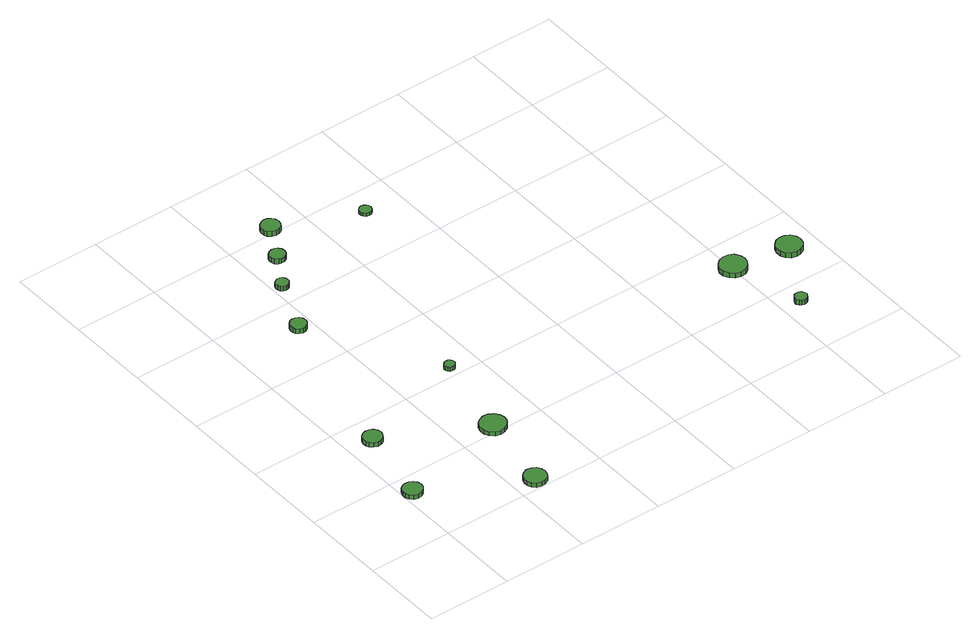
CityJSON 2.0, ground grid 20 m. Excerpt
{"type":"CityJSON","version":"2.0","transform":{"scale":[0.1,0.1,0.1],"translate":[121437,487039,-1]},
"CityObjects":{
"tree1":{"type":"SolitaryVegetationObject","attributes":{"function":"something"},"geometry":[{"type":"MultiSurface","lod":"1","boundaries":[[[0,1,2,3,4,5,6,7,8,9,10,11,12,13,14]],[[15,16,17,18,19,20,21,22,23,24,25,26,27,28,29]],[[0,29,28,1]],[[1,28,27,2]],[[2,27,26,3]],[[3,26,25,4]],[[4,25,24,5]],[[5,24,23,6]],[[6,23,22,7]],[[7,22,21,8]],[[8,21,20,9]],[[9,20,19,10]],[[10,19,18,11]],[[11,18,17,12]],[[12,17,16,13]],[[13,16,15,14]],[[14,15,29,0]]]}]},
"tree2":{"type":"SolitaryVegetationObject","attributes":{"function":"something"},"geometry":[{"type":"MultiSurface","lod":"1","boundaries":[[[30,31,32,33,34,35,36,37,38,39,40,41,42,43,44]],[[45,46,47,48,49,50,51,52,53,54,55,56,57,58,59]],[[30,59,58,31]],[[31,58,57,32]],[[32,57,56,33]],[[33,56,55,34]],[[34,55,54,35]],[[35,54,53,36]],[[36,53,52,37]],[[37,52,51,38]],[[38,51,50,39]],[[39,50,49,40]],[[40,49,48,41]],[[41,48,47,42]],[[42,47,46,43]],[[43,46,45,44]],[[44,45,59,30]]]}]},
"tree3":{"type":"SolitaryVegetationObject","attributes":{"function":"something"},"geometry":[{"type":"MultiSurface","lod":"1","boundaries":[[[60,61,62,63,64,65,66,67,68,69,70,71,72,73,74]],[[75,76,77,78,79,80,81,82,83,84,85,86,87,88,89]],[[60,89,88,61]],[[61,88,87,62]],[[62,87,86,63]],[[63,86,85,64]],[[64,85,84,65]],[[65,84,83,66]],[[66,83,82,67]],[[67,82,81,68]],[[68,81,80,69]],[[69,80,79,70]],[[70,79,78,71]],[[71,78,77,72]],[[72,77,76,73]],[[73,76,75,74]],[[74,75,89,60]]]}]},
"tree4":{"type":"SolitaryVegetationObject","attributes":{"function":"something"},"geometry":[{"type":"MultiSurface","lod":"1","boundaries":[[[90,91,92,93,94,95,96,97,98,99,100,101,102,103,104]],[[105,106,107,108,109,110,111,112,113,114,115,116,117,118,119]],[[90,119,118,91]],[[91,118,117,92]],[[92,117,116,93]],[[93,116,115,94]],[[94,115,114,95]],[[95,114,113,96]],[[96,113,112,97]],[[97,112,111,98]],[[98,111,110,99]],[[99,110,109,100]],[[100,109,108,101]],[[101,108,107,102]],[[102,107,106,103]],[[103,106,105,104]],[[104,105,119,90]]]}]},
"tree5":{"type":"SolitaryVegetationObject","attributes":{"function":"something"},"geometry":[{"type":"MultiSurface","lod":"1","boundaries":[[[120,121,122,123,124,125,126,127,128,129,130,131,132,133,134]],[[135,136,137,138,139,140,141,142,143,144,145,146,147,148,149]],[[120,149,148,121]],[[121,148,147,122]],[[122,147,146,123]],[[123,146,145,124]],[[124,145,144,125]],[[125,144,143,126]],[[126,143,142,127]],[[127,142,141,128]],[[128,141,140,129]],[[129,140,139,130]],[[130,139,138,131]],[[131,138,137,132]],[[132,137,136,133]],[[133,136,135,134]],[[134,135,149,120]]]}]},
"tree6":{"type":"SolitaryVegetationObject","attributes":{"function":"something"},"geometry":[{"type":"MultiSurface","lod":"1","boundaries":[[[150,151,152,153,154,155,156,157,158,159,160,161,162,163,164]],[[165,166,167,168,169,170,171,172,173,174,175,176,177,178,179]],[[150,179,178,151]],[[151,178,177,152]],[[152,177,176,153]],[[153,176,175,154]],[[154,175,174,155]],[[155,174,173,156]],[[156,173,172,157]],[[157,172,171,158]],[[158,171,170,159]],[[159,170,169,160]],[[160,169,168,161]],[[161,168,167,162]],[[162,167,166,163]],[[163,166,165,164]],[[164,165,179,150]]]}]},
"tree7":{"type":"SolitaryVegetationObject","attributes":{"function":"something"},"geometry":[{"type":"MultiSurface","lod":"1","boundaries":[[[180,181,182,183,184,185,186,187,188,189,190,191,192,193,194]],[[195,196,197,198,199,200,201,202,203,204,205,206,207,208,209]],[[180,209,208,181]],[[181,208,207,182]],[[182,207,206,183]],[[183,206,205,184]],[[184,205,204,185]],[[185,204,203,186]],[[186,203,202,187]],[[187,202,201,188]],[[188,201,200,189]],[[189,200,199,190]],[[190,199,198,191]],[[191,198,197,192]],[[192,197,196,193]],[[193,196,195,194]],[[194,195,209,180]]]}]},
"tree8":{"type":"SolitaryVegetationObject","attributes":{"function":"something"},"geometry":[{"type":"MultiSurface","lod":"1","boundaries":[[[210,211,212,213,214,215,216,217,218,219,220,221,222,223,224]],[[225,226,227,228,229,230,231,232,233,234,235,236,237,238,239]],[[210,239,238,211]],[[211,238,237,212]],[[212,237,236,213]],[[213,236,235,214]],[[214,235,234,215]],[[215,234,233,216]],[[216,233,232,217]],[[217,232,231,218]],[[218,231,230,219]],[[219,230,229,220]],[[220,229,228,221]],[[221,228,227,222]],[[222,227,226,223]],[[223,226,225,224]],[[224,225,239,210]]]}]},
"tree9":{"type":"SolitaryVegetationObject","attributes":{"function":"something"},"geometry":[{"type":"MultiSurface","lod":"1","boundaries":[[[240,241,242,243,244,245,246,247,248,249,250,251,252,253,254]],[[255,256,257,258,259,260,261,262,263,264,265,266,267,268,269]],[[240,269,268,241]],[[241,268,267,242]],[[242,267,266,243]],[[243,266,265,244]],[[244,265,264,245]],[[245,264,263,246]],[[246,263,262,247]],[[247,262,261,248]],[[248,261,260,249]],[[249,260,259,250]],[[250,259,258,251]],[[251,258,257,252]],[[252,257,256,253]],[[253,256,255,254]],[[254,255,269,240]]]}]},
"tree10":{"type":"SolitaryVegetationObject","attributes":{"function":"something"},"geometry":[{"type":"MultiSurface","lod":"1","boundaries":[[[270,271,272,273,274,275,276,277,278,279,280,281,282,283,284]],[[285,286,287,288,289,290,291,292,293,294,295,296,297,298,299]],[[270,299,298,271]],[[271,298,297,272]],[[272,297,296,273]],[[273,296,295,274]],[[274,295,294,275]],[[275,294,293,276]],[[276,293,292,277]],[[277,292,291,278]],[[278,291,290,279]],[[279,290,289,280]],[[280,289,288,281]],[[281,288,287,282]],[[282,287,286,283]],[[283,286,285,284]],[[284,285,299,270]]]}]},
"tree11":{"type":"SolitaryVegetationObject","attributes":{"function":"something"},"geometry":[{"type":"MultiSurface","lod":"1","boundaries":[[[300,301,302,303,304,305,306,307,308,309,310,311,312,313,314]],[[315,316,317,318,319,320,321,322,323,324,325,326,327,328,329]],[[300,329,328,301]],[[301,328,327,302]],[[302,327,326,303]],[[303,326,325,304]],[[304,325,324,305]],[[305,324,323,306]],[[306,323,322,307]],[[307,322,321,308]],[[308,321,320,309]],[[309,320,319,310]],[[310,319,318,311]],[[311,318,317,312]],[[312,317,316,313]],[[313,316,315,314]],[[314,315,329,300]]]}]},
"tree12":{"type":"SolitaryVegetationObject","attributes":{"function":"something"},"geometry":[{"type":"MultiSurface","lod":"1","boundaries":[[[330,331,332,333,334,335,336,337,338,339,340,341,342,343,344]],[[345,346,347,348,349,350,351,352,353,354,355,356,357,358,359]],[[330,359,358,331]],[[331,358,357,332]],[[332,357,356,333]],[[333,356,355,334]],[[334,355,354,335]],[[335,354,353,336]],[[336,353,352,337]],[[337,352,351,338]],[[338,351,350,339]],[[339,350,349,340]],[[340,349,348,341]],[[341,348,347,342]],[[342,347,346,343]],[[343,346,345,344]],[[344,345,359,330]]]}]},
"tree13":{"type":"SolitaryVegetationObject","attributes":{"function":"something"},"geometry":[{"type":"MultiSurface","lod":"1","boundaries":[[[360,361,362,363,364,365,366,367,368,369,370,371,372,373,374]],[[375,376,377,378,379,380,381,382,383,384,385,386,387,388,389]],[[360,389,388,361]],[[361,388,387,362]],[[362,387,386,363]],[[363,386,385,364]],[[364,385,384,365]],[[365,384,383,366]],[[366,383,382,367]],[[367,382,381,368]],[[368,381,380,369]],[[369,380,379,370]],[[370,379,378,371]],[[371,378,377,372]],[[372,377,376,373]],[[373,376,375,374]],[[374,375,389,360]]]}]}
},
"vertices":[
[47,152,17],[45,161,17],[39,169,17],[31,173,17],[21,174,17],[12,171,17],[5,165,17],[1,156,17],[1,147,17],[5,138,17],[12,132,17],[21,129,17],[31,130,17],[39,134,17],[45,142,17],[45,142,6],[39,134,6],[31,130,6],[21,129,6],[12,132,6],[5,138,6],[1,147,6],[1,156,6],[5,165,6],[12,171,6],[21,174,6],[31,173,6],[39,169,6],[45,161,6],[47,152,6],
[85,337,18],[83,346,18],[77,354,18],[69,358,18],[60,359,18],[51,356,18],[44,350,18],[40,342,18],[40,332,18],[44,324,18],[51,318,18],[60,315,18],[69,316,18],[77,320,18],[83,328,18],[83,328,6],[77,320,6],[69,316,6],[60,315,6],[51,318,6],[44,324,6],[40,332,6],[40,342,6],[44,350,6],[51,356,6],[60,359,6],[69,358,6],[77,354,6],[83,346,6],[85,337,6],
[278,28,17],[276,38,17],[270,47,17],[260,52,17],[249,54,17],[239,50,17],[231,43,17],[227,33,17],[227,22,17],[231,12,17],[239,5,17],[249,2,17],[260,3,17],[270,8,17],[276,17,17],[276,17,6],[270,8,6],[260,3,6],[249,2,6],[239,5,6],[231,12,6],[227,22,6],[227,33,6],[231,43,6],[239,50,6],[249,54,6],[260,52,6],[270,47,6],[276,38,6],[278,28,6],
[320,219,16],[317,231,16],[309,241,16],[298,248,16],[286,249,16],[274,245,16],[264,237,16],[259,225,16],[259,212,16],[264,201,16],[274,192,16],[286,188,16],[298,190,16],[309,196,16],[317,206,16],[317,206,6],[309,196,6],[298,190,6],[286,188,6],[274,192,6],[264,201,6],[259,212,6],[259,225,6],[264,237,6],[274,245,6],[286,249,6],[298,248,6],[309,241,6],[317,231,6],[320,219,6],
[183,720,22],[182,728,22],[177,734,22],[170,738,22],[162,739,22],[155,737,22],[149,731,22],[146,724,22],[146,716,22],[149,709,22],[155,704,22],[162,701,22],[170,702,22],[177,706,22],[182,713,22],[182,713,9],[177,706,9],[170,702,9],[162,701,9],[155,704,9],[149,709,9],[146,716,9],[146,724,9],[149,731,9],[155,737,9],[162,739,9],[170,738,9],[177,734,9],[182,728,9],[183,720,9],
[348,426,17],[347,431,17],[344,435,17],[340,438,17],[335,438,17],[330,437,17],[326,433,17],[324,429,17],[324,424,17],[326,420,17],[330,416,17],[335,415,17],[340,415,17],[344,418,17],[347,422,17],[347,422,6],[344,418,6],[340,415,6],[335,415,6],[330,416,6],[326,420,6],[324,424,6],[324,429,6],[326,433,6],[330,437,6],[335,438,6],[340,438,6],[344,435,6],[347,431,6],[348,426,6],
[238,851,18],[237,857,18],[233,862,18],[228,865,18],[222,866,18],[216,864,18],[211,860,18],[209,854,18],[209,848,18],[211,842,18],[216,838,18],[222,836,18],[228,837,18],[233,840,18],[237,845,18],[237,845,6],[233,840,6],[228,837,6],[222,836,6],[216,838,6],[211,842,6],[209,848,6],[209,854,6],[211,860,6],[216,864,6],[222,866,6],[228,865,6],[233,862,6],[237,857,6],[238,851,6],
[290,930,19],[289,937,19],[284,943,19],[278,947,19],[270,948,19],[263,946,19],[257,941,19],[254,934,19],[254,926,19],[257,919,19],[263,914,19],[270,912,19],[278,912,19],[284,916,19],[289,922,19],[289,922,6],[284,916,6],[278,912,6],[270,912,6],[263,914,6],[257,919,6],[254,926,6],[254,934,6],[257,941,6],[263,946,6],[270,948,6],[278,947,6],[284,943,6],[289,937,6],[290,930,6],
[340,1013,19],[338,1022,19],[333,1029,19],[325,1034,19],[316,1035,19],[307,1032,19],[300,1026,19],[296,1018,19],[296,1008,19],[300,1000,19],[307,994,19],[316,991,19],[325,992,19],[333,996,19],[338,1004,19],[338,1004,6],[333,996,6],[325,992,6],[316,991,6],[307,994,6],[300,1000,6],[296,1008,6],[296,1018,6],[300,1026,6],[307,1032,6],[316,1035,6],[325,1034,6],[333,1029,6],[338,1022,6],[340,1013,6],
[524,937,14],[523,943,14],[520,947,14],[515,950,14],[509,951,14],[503,949,14],[499,945,14],[497,940,14],[497,934,14],[499,929,14],[503,925,14],[509,923,14],[515,924,14],[520,927,14],[523,931,14],[523,931,6],[520,927,6],[515,924,6],[509,923,6],[503,925,6],[499,929,6],[497,934,6],[497,940,6],[499,945,6],[503,949,6],[509,951,6],[515,950,6],[520,947,6],[523,943,6],[524,937,6],
[1059,142,26],[1057,148,26],[1054,153,26],[1049,156,26],[1043,156,26],[1037,155,26],[1033,151,26],[1030,145,26],[1030,139,26],[1033,134,26],[1037,130,26],[1043,128,26],[1049,129,26],[1054,132,26],[1057,137,26],[1057,137,13],[1054,132,13],[1049,129,13],[1043,128,13],[1037,130,13],[1033,134,13],[1030,139,13],[1030,145,13],[1033,151,13],[1037,155,13],[1043,156,13],[1049,156,13],[1054,153,13],[1057,148,13],[1059,142,13],
[1033,318,20],[1030,331,20],[1023,342,20],[1012,348,20],[999,349,20],[986,345,20],[977,337,20],[971,325,20],[971,312,20],[977,300,20],[986,291,20],[999,287,20],[1012,289,20],[1023,295,20],[1030,306,20],[1030,306,7],[1023,295,7],[1012,289,7],[999,287,7],[986,291,7],[977,300,7],[971,312,7],[971,325,7],[977,337,7],[986,345,7],[999,349,7],[1012,348,7],[1023,342,7],[1030,331,7],[1033,318,7],
[1164,298,20],[1161,310,20],[1154,320,20],[1143,326,20],[1131,327,20],[1119,324,20],[1110,315,20],[1105,304,20],[1105,291,20],[1110,280,20],[1119,272,20],[1131,268,20],[1143,269,20],[1154,275,20],[1161,285,20],[1161,285,7],[1154,275,7],[1143,269,7],[1131,268,7],[1119,272,7],[1110,280,7],[1105,291,7],[1105,304,7],[1110,315,7],[1119,324,7],[1131,327,7],[1143,326,7],[1154,320,7],[1161,310,7],[1164,298,7]
]}
